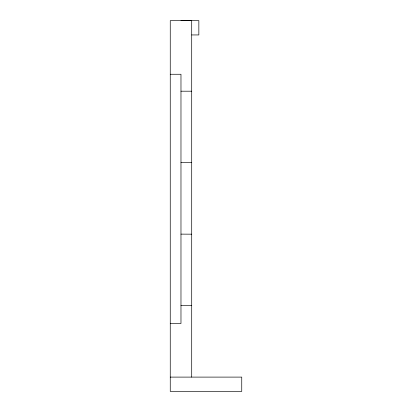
<?xml version="1.0" encoding="UTF-8"?>
<svg xmlns="http://www.w3.org/2000/svg" width="412" height="412" viewBox="0 0 412 412"><rect width="100%" height="100%" fill="white"/><g stroke="black" fill="none" stroke-linecap="round" stroke-linejoin="round"><path stroke-width="0.62" d="M191.704 34.943L198.852 34.943L198.852 20.646L170.254 20.646L170.254 391.4L241.746 391.4L241.746 377.104L170.254 377.104M170.254 74.263L180.976 74.263L180.976 323.487L170.254 323.487M180.976 91.196L191.704 91.196M180.976 162.683L191.704 162.683M180.976 234.124L191.704 234.176M180.976 305.611L191.704 305.611M191.704 377.104L191.704 20.6L180.976 20.646"/></g></svg>
